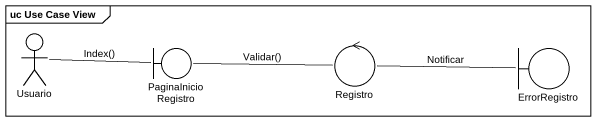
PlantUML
@startuml
mainframe uc Use Case View
actor Usuario
boundary PaginaInicioRegistro
control Registro
boundary ErrorRegistro
Usuario -right- PaginaInicioRegistro : Index()
PaginaInicioRegistro -right- Registro : Validar()
Registro -right- ErrorRegistro : Notificar
@enduml
